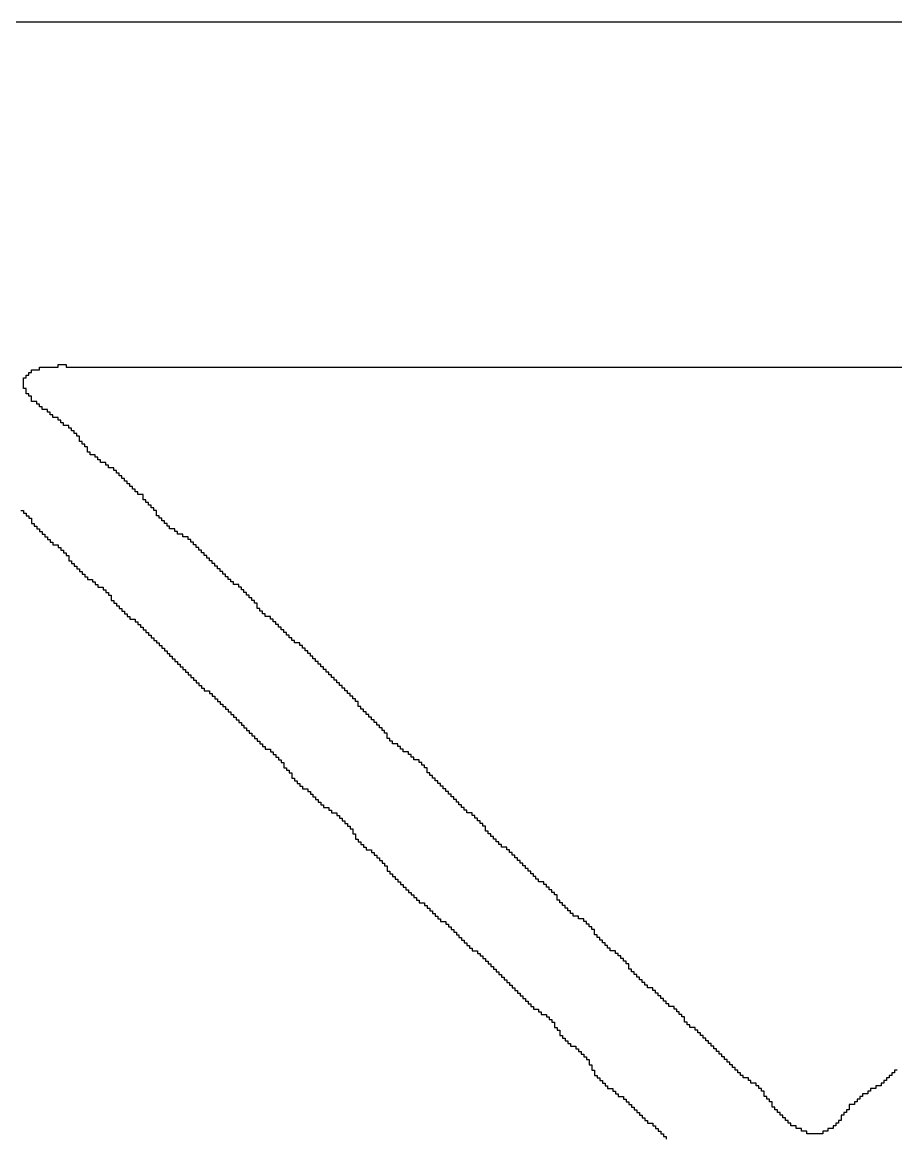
# Model space of a CAD drawing. Header units: millimetres. Extents: x 9.6 to 105, y 7.6 to 66.9.
# Drawn here: x 88.124 to 88.574, y 22.93 to 23.504 of the extents above; entities that cross this region are included whole.
import ezdxf

# ---------------------------------------------------------------- set-up
doc = ezdxf.new("R2010")
doc.units = ezdxf.units.MM
doc.layers.add('BottomOverlay', color=54, linetype='Continuous')

msp = doc.modelspace()

# ---------------------------------------------------------------- linework, layer by layer
at = {"layer": 'BottomOverlay'}
for p, q in [((88.66223, 23.50444), (88.07031, 23.50444)), ((88.13319, 23.32536), (88.13319, 23.32672)), ((88.13319, 23.32672), (88.14276, 23.32672)), ((88.14276, 23.32672), (88.14276, 23.32809)), ((88.14276, 23.32809), (88.14686, 23.32809)), ((88.14686, 23.32809), (88.14686, 23.32672)), ((88.14686, 23.32672), (88.66223, 23.32672)), ((88.12499, 23.31989), (88.12499, 23.32126)), ((88.12499, 23.32126), (88.12636, 23.32126)), ((88.12636, 23.32126), (88.12636, 23.32262)), ((88.12636, 23.32262), (88.12772, 23.32262)), ((88.12772, 23.32262), (88.12772, 23.32399)), ((88.12772, 23.32399), (88.12909, 23.32399)), ((88.12909, 23.32399), (88.12909, 23.32536)), ((88.12909, 23.32536), (88.13319, 23.32536)), ((88.12499, 23.31852), (88.12499, 23.31989)), ((88.12499, 23.31715), (88.12499, 23.31852)), ((88.12499, 23.31579), (88.12499, 23.31715)), ((88.12636, 23.31579), (88.12499, 23.31579)), ((88.12636, 23.31442), (88.12636, 23.31579)), ((88.12636, 23.31305), (88.12636, 23.31442)), ((88.12772, 23.31305), (88.12636, 23.31305)), ((88.12772, 23.31169), (88.12772, 23.31305)), ((88.12909, 23.31169), (88.12772, 23.31169)), ((88.12909, 23.31032), (88.12909, 23.31169)), ((88.12909, 23.30895), (88.12909, 23.31032)), ((88.13183, 23.30895), (88.12909, 23.30895)), ((88.13183, 23.30759), (88.13183, 23.30895)), ((88.13319, 23.30759), (88.13183, 23.30759)), ((88.13319, 23.30622), (88.13319, 23.30759)), ((88.13456, 23.30622), (88.13319, 23.30622)), ((88.13456, 23.30485), (88.13456, 23.30622)), ((88.13729, 23.30485), (88.13456, 23.30485)), ((88.13729, 23.30349), (88.13729, 23.30485)), ((88.13866, 23.30349), (88.13729, 23.30349)), ((88.13866, 23.30212), (88.13866, 23.30349)), ((88.14003, 23.30212), (88.13866, 23.30212)), ((88.14003, 23.30075), (88.14003, 23.30212)), ((88.14276, 23.30075), (88.14003, 23.30075)), ((88.14276, 23.29938), (88.14276, 23.30075)), ((88.14413, 23.29938), (88.14276, 23.29938)), ((88.14413, 23.29802), (88.14413, 23.29938)), ((88.1455, 23.29802), (88.14413, 23.29802)), ((88.1455, 23.29665), (88.1455, 23.29802)), ((88.14823, 23.29665), (88.1455, 23.29665)), ((88.14823, 23.29528), (88.14823, 23.29665)), ((88.1496, 23.29528), (88.14823, 23.29528)), ((88.1496, 23.29392), (88.1496, 23.29528)), ((88.15096, 23.29392), (88.1496, 23.29392)), ((88.15096, 23.29255), (88.15096, 23.29392)), ((88.15233, 23.29255), (88.15096, 23.29255)), ((88.15233, 23.29118), (88.15233, 23.29255)), ((88.1537, 23.29118), (88.15233, 23.29118)), ((88.1537, 23.28982), (88.1537, 23.29118)), ((88.1537, 23.28845), (88.1537, 23.28982)), ((88.15506, 23.28845), (88.1537, 23.28845)), ((88.15506, 23.28708), (88.15506, 23.28845)), ((88.15643, 23.28708), (88.15506, 23.28708)), ((88.15643, 23.28571), (88.15643, 23.28708)), ((88.1578, 23.28571), (88.15643, 23.28571)), ((88.1578, 23.28435), (88.1578, 23.28571)), ((88.1578, 23.28298), (88.1578, 23.28435)), ((88.15917, 23.28298), (88.1578, 23.28298)), ((88.15917, 23.28161), (88.15917, 23.28298)), ((88.1619, 23.28161), (88.15917, 23.28161)), ((88.1619, 23.28025), (88.1619, 23.28161)), ((88.16327, 23.28025), (88.1619, 23.28025)), ((88.16327, 23.27888), (88.16327, 23.28025)), ((88.16463, 23.27888), (88.16327, 23.27888)), ((88.16463, 23.27751), (88.16463, 23.27888)), ((88.16737, 23.27751), (88.16463, 23.27751)), ((88.16737, 23.27615), (88.16737, 23.27751)), ((88.16873, 23.27615), (88.16737, 23.27615)), ((88.16873, 23.27478), (88.16873, 23.27615)), ((88.17147, 23.27478), (88.16873, 23.27478)), ((88.17147, 23.27341), (88.17147, 23.27478)), ((88.17284, 23.27341), (88.17147, 23.27341)), ((88.17284, 23.27204), (88.17284, 23.27341)), ((88.1742, 23.27204), (88.17284, 23.27204)), ((88.1742, 23.27068), (88.1742, 23.27204)), ((88.17557, 23.27068), (88.1742, 23.27068)), ((88.17557, 23.26931), (88.17557, 23.27068)), ((88.17694, 23.26931), (88.17557, 23.26931)), ((88.17694, 23.26794), (88.17694, 23.26931)), ((88.1783, 23.26794), (88.17694, 23.26794)), ((88.1783, 23.26658), (88.1783, 23.26794)), ((88.17967, 23.26658), (88.1783, 23.26658)), ((88.17967, 23.26521), (88.17967, 23.26658)), ((88.18104, 23.26521), (88.17967, 23.26521)), ((88.18104, 23.26384), (88.18104, 23.26521)), ((88.1824, 23.26384), (88.18104, 23.26384)), ((88.1824, 23.26248), (88.1824, 23.26384)), ((88.18377, 23.26248), (88.1824, 23.26248)), ((88.18377, 23.26111), (88.18377, 23.26248)), ((88.18651, 23.26111), (88.18377, 23.26111)), ((88.18651, 23.25974), (88.18651, 23.26111)), ((88.18651, 23.25837), (88.18651, 23.25974)), ((88.18787, 23.25837), (88.18651, 23.25837)), ((88.18787, 23.25701), (88.18787, 23.25837)), ((88.12362, 23.2529), (88.12499, 23.2529)), ((88.12499, 23.2529), (88.12499, 23.25154)), ((88.18924, 23.25701), (88.18787, 23.25701)), ((88.18924, 23.25564), (88.18924, 23.25701)), ((88.19061, 23.25564), (88.18924, 23.25564)), ((88.19061, 23.25427), (88.19061, 23.25564)), ((88.19197, 23.25427), (88.19061, 23.25427)), ((88.19197, 23.2529), (88.19197, 23.25427)), ((88.19334, 23.2529), (88.19197, 23.2529)), ((88.19334, 23.25154), (88.19334, 23.2529)), ((88.12499, 23.25154), (88.12636, 23.25154)), ((88.12636, 23.25154), (88.12636, 23.25017)), ((88.12636, 23.25017), (88.12772, 23.25017)), ((88.12772, 23.25017), (88.12772, 23.24881)), ((88.12772, 23.24881), (88.12909, 23.24881)), ((88.12909, 23.24881), (88.12909, 23.24744)), ((88.12909, 23.24744), (88.12909, 23.24607)), ((88.19334, 23.25017), (88.19334, 23.25154)), ((88.19471, 23.25017), (88.19334, 23.25017)), ((88.19471, 23.24881), (88.19471, 23.25017)), ((88.19607, 23.24881), (88.19471, 23.24881)), ((88.19607, 23.24744), (88.19607, 23.24881)), ((88.19744, 23.24744), (88.19607, 23.24744)), ((88.19744, 23.24607), (88.19744, 23.24744)), ((88.12909, 23.24607), (88.13046, 23.24607)), ((88.13046, 23.24607), (88.13046, 23.2447)), ((88.13046, 23.2447), (88.13183, 23.2447)), ((88.13183, 23.2447), (88.13183, 23.24334)), ((88.13183, 23.24334), (88.13319, 23.24334)), ((88.13319, 23.24334), (88.13319, 23.24197)), ((88.13319, 23.24197), (88.13456, 23.24197)), ((88.13456, 23.24197), (88.13456, 23.2406)), ((88.13456, 23.2406), (88.13593, 23.2406)), ((88.13593, 23.2406), (88.13593, 23.23923)), ((88.19881, 23.24607), (88.19744, 23.24607)), ((88.19881, 23.2447), (88.19881, 23.24607)), ((88.20018, 23.2447), (88.19881, 23.2447)), ((88.20018, 23.24334), (88.20018, 23.2447)), ((88.20291, 23.24334), (88.20018, 23.24334)), ((88.20291, 23.24197), (88.20291, 23.24334)), ((88.20428, 23.24197), (88.20291, 23.24197)), ((88.20428, 23.2406), (88.20428, 23.24197)), ((88.20701, 23.2406), (88.20428, 23.2406)), ((88.20701, 23.23923), (88.20701, 23.2406)), ((88.13593, 23.23923), (88.13729, 23.23923)), ((88.13729, 23.23923), (88.13729, 23.23787)), ((88.13729, 23.23787), (88.13866, 23.23787)), ((88.13866, 23.23787), (88.13866, 23.2365)), ((88.13866, 23.2365), (88.14003, 23.2365)), ((88.14003, 23.2365), (88.14003, 23.23514)), ((88.14003, 23.23514), (88.14276, 23.23514)), ((88.14276, 23.23514), (88.14276, 23.23377)), ((88.20974, 23.23923), (88.20701, 23.23923)), ((88.20974, 23.23787), (88.20974, 23.23923)), ((88.21111, 23.23787), (88.20974, 23.23787)), ((88.21111, 23.2365), (88.21111, 23.23787)), ((88.21248, 23.2365), (88.21111, 23.2365)), ((88.21248, 23.23514), (88.21248, 23.2365)), ((88.21385, 23.23514), (88.21248, 23.23514)), ((88.21385, 23.23377), (88.21385, 23.23514)), ((88.14276, 23.23377), (88.14413, 23.23377)), ((88.14413, 23.23377), (88.14413, 23.2324)), ((88.14413, 23.2324), (88.1455, 23.2324)), ((88.1455, 23.2324), (88.1455, 23.23103)), ((88.1455, 23.23103), (88.14686, 23.23103)), ((88.14686, 23.23103), (88.14686, 23.22967)), ((88.14686, 23.22967), (88.14823, 23.22967)), ((88.14823, 23.22967), (88.14823, 23.2283)), ((88.21521, 23.23377), (88.21385, 23.23377)), ((88.21521, 23.2324), (88.21521, 23.23377)), ((88.21658, 23.2324), (88.21521, 23.2324)), ((88.21658, 23.23103), (88.21658, 23.2324)), ((88.21795, 23.23103), (88.21658, 23.23103)), ((88.21795, 23.22967), (88.21795, 23.23103)), ((88.21931, 23.22967), (88.21795, 23.22967)), ((88.21931, 23.2283), (88.21931, 23.22967)), ((88.14823, 23.2283), (88.14823, 23.22693)), ((88.14823, 23.22693), (88.1496, 23.22693)), ((88.1496, 23.22693), (88.1496, 23.22556)), ((88.1496, 23.22556), (88.15096, 23.22556)), ((88.15096, 23.22556), (88.15096, 23.2242)), ((88.15096, 23.2242), (88.15233, 23.2242)), ((88.15233, 23.2242), (88.15233, 23.22283)), ((88.22068, 23.2283), (88.21931, 23.2283)), ((88.22068, 23.22693), (88.22068, 23.2283)), ((88.22205, 23.22693), (88.22068, 23.22693)), ((88.22205, 23.22556), (88.22205, 23.22693)), ((88.22342, 23.22556), (88.22205, 23.22556)), ((88.22342, 23.2242), (88.22342, 23.22556)), ((88.22478, 23.2242), (88.22342, 23.2242)), ((88.22478, 23.22283), (88.22478, 23.2242)), ((88.15233, 23.22283), (88.1537, 23.22283)), ((88.1537, 23.22283), (88.1537, 23.22146)), ((88.1537, 23.22146), (88.15506, 23.22146)), ((88.15506, 23.22146), (88.15506, 23.2201)), ((88.15506, 23.2201), (88.15643, 23.2201)), ((88.15643, 23.2201), (88.15643, 23.21873)), ((88.15643, 23.21873), (88.1578, 23.21873)), ((88.1578, 23.21873), (88.1578, 23.21736)), ((88.22615, 23.22283), (88.22478, 23.22283)), ((88.22615, 23.22146), (88.22615, 23.22283)), ((88.22752, 23.22146), (88.22615, 23.22146)), ((88.22752, 23.2201), (88.22752, 23.22146)), ((88.22888, 23.2201), (88.22752, 23.2201)), ((88.22888, 23.21873), (88.22888, 23.2201)), ((88.23025, 23.21873), (88.22888, 23.21873)), ((88.23025, 23.21736), (88.23025, 23.21873)), ((88.1578, 23.21736), (88.16053, 23.21736)), ((88.16053, 23.21736), (88.16053, 23.216)), ((88.16053, 23.216), (88.1619, 23.216)), ((88.1619, 23.216), (88.1619, 23.21463)), ((88.1619, 23.21463), (88.16327, 23.21463)), ((88.16327, 23.21463), (88.16327, 23.21326)), ((88.16327, 23.21326), (88.166, 23.21326)), ((88.166, 23.21326), (88.166, 23.2119)), ((88.166, 23.2119), (88.16737, 23.2119)), ((88.16737, 23.2119), (88.16737, 23.21053)), ((88.23162, 23.21736), (88.23025, 23.21736)), ((88.23162, 23.216), (88.23162, 23.21736)), ((88.23298, 23.216), (88.23162, 23.216)), ((88.23298, 23.21463), (88.23298, 23.216)), ((88.23572, 23.21463), (88.23298, 23.21463)), ((88.23572, 23.21326), (88.23572, 23.21463)), ((88.23709, 23.21326), (88.23572, 23.21326)), ((88.23709, 23.2119), (88.23709, 23.21326)), ((88.23845, 23.2119), (88.23709, 23.2119)), ((88.23845, 23.21053), (88.23845, 23.2119)), ((88.16737, 23.21053), (88.16873, 23.21053)), ((88.16873, 23.21053), (88.16873, 23.20916)), ((88.16873, 23.20916), (88.1701, 23.20916)), ((88.1701, 23.20916), (88.1701, 23.20779)), ((88.1701, 23.20779), (88.1701, 23.20643)), ((88.1701, 23.20643), (88.17147, 23.20643)), ((88.17147, 23.20643), (88.17147, 23.20506)), ((88.23982, 23.21053), (88.23845, 23.21053)), ((88.23982, 23.20916), (88.23982, 23.21053)), ((88.24119, 23.20916), (88.23982, 23.20916)), ((88.24119, 23.20779), (88.24119, 23.20916)), ((88.24255, 23.20779), (88.24119, 23.20779)), ((88.24255, 23.20643), (88.24255, 23.20779)), ((88.24392, 23.20643), (88.24255, 23.20643)), ((88.24392, 23.20506), (88.24392, 23.20643)), ((88.17147, 23.20506), (88.17284, 23.20506)), ((88.17284, 23.20506), (88.17284, 23.20369)), ((88.17284, 23.20369), (88.1742, 23.20369)), ((88.1742, 23.20369), (88.1742, 23.20233)), ((88.1742, 23.20233), (88.17557, 23.20233)), ((88.17557, 23.20233), (88.17557, 23.20096)), ((88.17557, 23.20096), (88.17694, 23.20096)), ((88.17694, 23.20096), (88.17694, 23.19959)), ((88.24529, 23.20506), (88.24392, 23.20506)), ((88.24529, 23.20369), (88.24529, 23.20506)), ((88.24529, 23.20233), (88.24529, 23.20369)), ((88.24665, 23.20233), (88.24529, 23.20233)), ((88.24665, 23.20096), (88.24665, 23.20233)), ((88.24802, 23.20096), (88.24665, 23.20096)), ((88.24802, 23.19959), (88.24802, 23.20096)), ((88.17694, 23.19959), (88.1783, 23.19959)), ((88.1783, 23.19959), (88.1783, 23.19823)), ((88.1783, 23.19823), (88.17967, 23.19823)), ((88.17967, 23.19823), (88.17967, 23.19686)), ((88.17967, 23.19686), (88.1824, 23.19686)), ((88.1824, 23.19686), (88.1824, 23.19549)), ((88.1824, 23.19549), (88.18377, 23.19549)), ((88.18377, 23.19549), (88.18377, 23.19412)), ((88.24939, 23.19959), (88.24802, 23.19959)), ((88.24939, 23.19823), (88.24939, 23.19959)), ((88.25212, 23.19823), (88.24939, 23.19823)), ((88.25212, 23.19686), (88.25212, 23.19823)), ((88.25349, 23.19686), (88.25212, 23.19686)), ((88.25349, 23.19549), (88.25349, 23.19686)), ((88.25486, 23.19549), (88.25349, 23.19549)), ((88.25486, 23.19412), (88.25486, 23.19549)), ((88.18377, 23.19412), (88.18514, 23.19412)), ((88.18514, 23.19412), (88.18514, 23.19276)), ((88.18514, 23.19276), (88.18651, 23.19276)), ((88.18651, 23.19276), (88.18651, 23.19139)), ((88.18651, 23.19139), (88.18787, 23.19139)), ((88.18787, 23.19139), (88.18787, 23.19002)), ((88.18787, 23.19002), (88.18924, 23.19002)), ((88.18924, 23.19002), (88.18924, 23.18866)), ((88.18924, 23.18866), (88.19061, 23.18866)), ((88.19061, 23.18866), (88.19061, 23.18729)), ((88.25622, 23.19412), (88.25486, 23.19412)), ((88.25622, 23.19276), (88.25622, 23.19412)), ((88.25759, 23.19276), (88.25622, 23.19276)), ((88.25759, 23.19139), (88.25759, 23.19276)), ((88.25896, 23.19139), (88.25759, 23.19139)), ((88.25896, 23.19002), (88.25896, 23.19139)), ((88.26032, 23.19002), (88.25896, 23.19002)), ((88.26032, 23.18866), (88.26032, 23.19002)), ((88.26169, 23.18866), (88.26032, 23.18866)), ((88.26169, 23.18729), (88.26169, 23.18866)), ((88.19061, 23.18729), (88.19197, 23.18729)), ((88.19197, 23.18729), (88.19197, 23.18592)), ((88.19197, 23.18592), (88.19334, 23.18592)), ((88.19334, 23.18592), (88.19334, 23.18456)), ((88.19334, 23.18456), (88.19471, 23.18456)), ((88.19471, 23.18456), (88.19471, 23.18319)), ((88.19471, 23.18319), (88.19607, 23.18319)), ((88.19607, 23.18319), (88.19607, 23.18182)), ((88.26306, 23.18729), (88.26169, 23.18729)), ((88.26306, 23.18592), (88.26306, 23.18729)), ((88.26443, 23.18592), (88.26306, 23.18592)), ((88.26443, 23.18456), (88.26443, 23.18592)), ((88.26716, 23.18456), (88.26443, 23.18456)), ((88.26716, 23.18319), (88.26716, 23.18456)), ((88.26853, 23.18319), (88.26716, 23.18319)), ((88.26853, 23.18182), (88.26853, 23.18319)), ((88.19607, 23.18182), (88.19744, 23.18182)), ((88.19744, 23.18182), (88.19744, 23.18045)), ((88.19744, 23.18045), (88.19881, 23.18045)), ((88.19881, 23.18045), (88.19881, 23.17909)), ((88.19881, 23.17909), (88.20018, 23.17909)), ((88.20018, 23.17909), (88.20018, 23.17772)), ((88.20018, 23.17772), (88.20154, 23.17772)), ((88.20154, 23.17772), (88.20154, 23.17635)), ((88.26989, 23.18182), (88.26853, 23.18182)), ((88.26989, 23.18045), (88.26989, 23.18182)), ((88.27126, 23.18045), (88.26989, 23.18045)), ((88.27126, 23.17909), (88.27126, 23.18045)), ((88.27263, 23.17909), (88.27126, 23.17909)), ((88.27263, 23.17772), (88.27263, 23.17909)), ((88.27399, 23.17772), (88.27263, 23.17772)), ((88.27399, 23.17635), (88.27399, 23.17772)), ((88.20154, 23.17635), (88.20291, 23.17635)), ((88.20291, 23.17635), (88.20291, 23.17499)), ((88.20291, 23.17499), (88.20428, 23.17499)), ((88.20428, 23.17499), (88.20428, 23.17362)), ((88.20428, 23.17362), (88.20565, 23.17362)), ((88.20565, 23.17362), (88.20565, 23.17225)), ((88.20565, 23.17225), (88.20701, 23.17225)), ((88.20701, 23.17225), (88.20701, 23.17089)), ((88.27536, 23.17635), (88.27399, 23.17635)), ((88.27536, 23.17499), (88.27536, 23.17635)), ((88.27673, 23.17499), (88.27536, 23.17499)), ((88.27673, 23.17362), (88.27673, 23.17499)), ((88.2781, 23.17362), (88.27673, 23.17362)), ((88.2781, 23.17225), (88.2781, 23.17362)), ((88.27946, 23.17225), (88.2781, 23.17225)), ((88.27946, 23.17089), (88.27946, 23.17225)), ((88.20701, 23.17089), (88.20838, 23.17089)), ((88.20838, 23.17089), (88.20838, 23.16952)), ((88.20838, 23.16952), (88.20974, 23.16952)), ((88.20974, 23.16952), (88.20974, 23.16815)), ((88.20974, 23.16815), (88.21111, 23.16815)), ((88.21111, 23.16815), (88.21111, 23.16678)), ((88.21111, 23.16678), (88.21248, 23.16678)), ((88.21248, 23.16678), (88.21248, 23.16542)), ((88.28083, 23.17089), (88.27946, 23.17089)), ((88.28083, 23.16952), (88.28083, 23.17089)), ((88.2822, 23.16952), (88.28083, 23.16952)), ((88.2822, 23.16815), (88.2822, 23.16952)), ((88.28356, 23.16815), (88.2822, 23.16815)), ((88.28356, 23.16678), (88.28356, 23.16815)), ((88.28493, 23.16678), (88.28356, 23.16678)), ((88.28493, 23.16542), (88.28493, 23.16678)), ((88.21248, 23.16542), (88.21385, 23.16542)), ((88.21385, 23.16542), (88.21385, 23.16405)), ((88.21385, 23.16405), (88.21521, 23.16405)), ((88.21521, 23.16405), (88.21521, 23.16268)), ((88.21521, 23.16268), (88.21658, 23.16268)), ((88.21658, 23.16268), (88.21658, 23.16132)), ((88.21658, 23.16132), (88.21795, 23.16132)), ((88.21795, 23.16132), (88.21795, 23.15995)), ((88.21795, 23.15995), (88.22068, 23.15995)), ((88.22068, 23.15995), (88.22068, 23.15858)), ((88.2863, 23.16542), (88.28493, 23.16542)), ((88.2863, 23.16405), (88.2863, 23.16542)), ((88.28766, 23.16405), (88.2863, 23.16405)), ((88.28766, 23.16268), (88.28766, 23.16405)), ((88.28903, 23.16268), (88.28766, 23.16268)), ((88.28903, 23.16132), (88.28903, 23.16268)), ((88.2904, 23.16132), (88.28903, 23.16132)), ((88.2904, 23.15995), (88.2904, 23.16132)), ((88.29177, 23.15995), (88.2904, 23.15995)), ((88.29177, 23.15858), (88.29177, 23.15995)), ((88.22068, 23.15858), (88.22205, 23.15858)), ((88.22205, 23.15858), (88.22205, 23.15722)), ((88.22205, 23.15722), (88.22342, 23.15722)), ((88.22342, 23.15722), (88.22342, 23.15585)), ((88.22342, 23.15585), (88.22478, 23.15585)), ((88.22478, 23.15585), (88.22478, 23.15448)), ((88.22478, 23.15448), (88.22615, 23.15448)), ((88.22615, 23.15448), (88.22615, 23.15311)), ((88.29313, 23.15858), (88.29177, 23.15858)), ((88.29313, 23.15722), (88.29313, 23.15858)), ((88.2945, 23.15722), (88.29313, 23.15722)), ((88.2945, 23.15585), (88.2945, 23.15722)), ((88.29587, 23.15585), (88.2945, 23.15585)), ((88.29587, 23.15448), (88.29587, 23.15585)), ((88.29724, 23.15448), (88.29587, 23.15448)), ((88.29724, 23.15311), (88.29724, 23.15448)), ((88.22615, 23.15311), (88.22752, 23.15311)), ((88.22752, 23.15311), (88.22752, 23.15175)), ((88.22752, 23.15175), (88.22888, 23.15175)), ((88.22888, 23.15175), (88.22888, 23.15038)), ((88.22888, 23.15038), (88.23025, 23.15038)), ((88.23025, 23.15038), (88.23025, 23.14901)), ((88.23025, 23.14901), (88.23162, 23.14901)), ((88.23162, 23.14901), (88.23162, 23.14764)), ((88.29724, 23.15175), (88.29724, 23.15311)), ((88.2986, 23.15175), (88.29724, 23.15175)), ((88.2986, 23.15038), (88.2986, 23.15175)), ((88.29997, 23.15038), (88.2986, 23.15038)), ((88.29997, 23.14901), (88.29997, 23.15038)), ((88.30133, 23.14901), (88.29997, 23.14901)), ((88.30133, 23.14764), (88.30133, 23.14901)), ((88.23162, 23.14764), (88.23298, 23.14764)), ((88.23298, 23.14764), (88.23298, 23.14628)), ((88.23298, 23.14628), (88.23435, 23.14628)), ((88.23435, 23.14628), (88.23435, 23.14491)), ((88.23435, 23.14491), (88.23572, 23.14491)), ((88.23572, 23.14491), (88.23572, 23.14355)), ((88.23572, 23.14355), (88.23709, 23.14355)), ((88.23709, 23.14355), (88.23709, 23.14218)), ((88.3027, 23.14764), (88.30133, 23.14764)), ((88.3027, 23.14628), (88.3027, 23.14764)), ((88.30407, 23.14628), (88.3027, 23.14628)), ((88.30407, 23.14491), (88.30407, 23.14628)), ((88.30544, 23.14491), (88.30407, 23.14491)), ((88.30544, 23.14355), (88.30544, 23.14491)), ((88.3068, 23.14355), (88.30544, 23.14355)), ((88.3068, 23.14218), (88.3068, 23.14355)), ((88.23709, 23.14218), (88.23845, 23.14218)), ((88.23845, 23.14218), (88.23845, 23.14081)), ((88.23845, 23.14081), (88.23982, 23.14081)), ((88.23982, 23.14081), (88.23982, 23.13944)), ((88.23982, 23.13944), (88.24119, 23.13944)), ((88.24119, 23.13944), (88.24119, 23.13808)), ((88.24119, 23.13808), (88.24255, 23.13808)), ((88.24255, 23.13808), (88.24255, 23.13671)), ((88.30817, 23.14218), (88.3068, 23.14218)), ((88.30817, 23.14081), (88.30817, 23.14218)), ((88.30954, 23.14081), (88.30817, 23.14081)), ((88.30954, 23.13944), (88.30954, 23.14081)), ((88.3109, 23.13944), (88.30954, 23.13944)), ((88.3109, 23.13808), (88.3109, 23.13944)), ((88.31227, 23.13808), (88.3109, 23.13808)), ((88.31227, 23.13671), (88.31227, 23.13808)), ((88.24255, 23.13671), (88.24392, 23.13671)), ((88.24392, 23.13671), (88.24392, 23.13534)), ((88.24392, 23.13534), (88.24529, 23.13534)), ((88.24529, 23.13534), (88.24529, 23.13397)), ((88.24529, 23.13397), (88.24665, 23.13397)), ((88.24665, 23.13397), (88.24665, 23.13261)), ((88.24665, 23.13261), (88.24802, 23.13261)), ((88.24802, 23.13261), (88.24802, 23.13124)), ((88.24802, 23.13124), (88.24939, 23.13124)), ((88.24939, 23.13124), (88.24939, 23.12987)), ((88.31227, 23.13534), (88.31227, 23.13671)), ((88.31364, 23.13534), (88.31227, 23.13534)), ((88.31364, 23.13397), (88.31364, 23.13534)), ((88.315, 23.13397), (88.31364, 23.13397)), ((88.315, 23.13261), (88.315, 23.13397)), ((88.31774, 23.13261), (88.315, 23.13261)), ((88.31774, 23.13124), (88.31774, 23.13261)), ((88.31911, 23.13124), (88.31774, 23.13124)), ((88.31911, 23.12987), (88.31911, 23.13124)), ((88.24939, 23.12987), (88.25212, 23.12987)), ((88.25212, 23.12987), (88.25212, 23.12851)), ((88.25212, 23.12851), (88.25349, 23.12851)), ((88.25349, 23.12851), (88.25349, 23.12714)), ((88.25349, 23.12714), (88.25486, 23.12714)), ((88.25486, 23.12714), (88.25486, 23.12577)), ((88.25486, 23.12577), (88.25622, 23.12577)), ((88.25622, 23.12577), (88.25622, 23.12441)), ((88.32047, 23.12987), (88.31911, 23.12987)), ((88.32047, 23.12851), (88.32047, 23.12987)), ((88.32321, 23.12851), (88.32047, 23.12851)), ((88.32321, 23.12714), (88.32321, 23.12851)), ((88.32457, 23.12714), (88.32321, 23.12714)), ((88.32457, 23.12577), (88.32457, 23.12714)), ((88.32594, 23.12577), (88.32457, 23.12577)), ((88.32594, 23.12441), (88.32594, 23.12577)), ((88.25622, 23.12441), (88.25759, 23.12441)), ((88.25759, 23.12441), (88.25759, 23.12304)), ((88.25759, 23.12304), (88.25896, 23.12304)), ((88.25896, 23.12304), (88.25896, 23.12167)), ((88.25896, 23.12167), (88.25896, 23.1203)), ((88.25896, 23.1203), (88.26032, 23.1203)), ((88.26032, 23.1203), (88.26032, 23.11894)), ((88.32868, 23.12441), (88.32594, 23.12441)), ((88.32868, 23.12304), (88.32868, 23.12441)), ((88.33004, 23.12304), (88.32868, 23.12304)), ((88.33004, 23.12167), (88.33004, 23.12304)), ((88.33141, 23.12167), (88.33004, 23.12167)), ((88.33141, 23.1203), (88.33141, 23.12167)), ((88.33278, 23.1203), (88.33141, 23.1203)), ((88.33278, 23.11894), (88.33278, 23.1203)), ((88.26032, 23.11894), (88.26169, 23.11894)), ((88.26169, 23.11894), (88.26169, 23.11757)), ((88.26169, 23.11757), (88.26306, 23.11757)), ((88.26306, 23.11757), (88.26306, 23.1162)), ((88.26306, 23.1162), (88.26306, 23.11484)), ((88.26306, 23.11484), (88.26443, 23.11484)), ((88.26443, 23.11484), (88.26443, 23.11347)), ((88.33278, 23.11757), (88.33278, 23.11894)), ((88.33414, 23.11757), (88.33278, 23.11757)), ((88.33414, 23.1162), (88.33414, 23.11757)), ((88.33551, 23.1162), (88.33414, 23.1162)), ((88.33551, 23.11484), (88.33551, 23.1162)), ((88.33688, 23.11484), (88.33551, 23.11484)), ((88.33688, 23.11347), (88.33688, 23.11484)), ((88.26443, 23.11347), (88.26579, 23.11347)), ((88.26579, 23.11347), (88.26579, 23.1121)), ((88.26579, 23.1121), (88.26716, 23.1121)), ((88.26716, 23.1121), (88.26716, 23.11074)), ((88.26716, 23.11074), (88.26853, 23.11074)), ((88.26853, 23.11074), (88.26853, 23.10937)), ((88.26853, 23.10937), (88.27126, 23.10937)), ((88.27126, 23.10937), (88.27126, 23.108)), ((88.33824, 23.11347), (88.33688, 23.11347)), ((88.33824, 23.1121), (88.33824, 23.11347)), ((88.33961, 23.1121), (88.33824, 23.1121)), ((88.33961, 23.11074), (88.33961, 23.1121)), ((88.34098, 23.11074), (88.33961, 23.11074)), ((88.34098, 23.10937), (88.34098, 23.11074)), ((88.34235, 23.10937), (88.34098, 23.10937)), ((88.34235, 23.108), (88.34235, 23.10937)), ((88.27126, 23.108), (88.27263, 23.108)), ((88.27263, 23.108), (88.27263, 23.10664)), ((88.27263, 23.10664), (88.27399, 23.10664)), ((88.27399, 23.10664), (88.27399, 23.10527)), ((88.27399, 23.10527), (88.27536, 23.10527)), ((88.27536, 23.10527), (88.27536, 23.1039)), ((88.27536, 23.1039), (88.27673, 23.1039)), ((88.27673, 23.1039), (88.27673, 23.10253)), ((88.27673, 23.10253), (88.2781, 23.10253)), ((88.2781, 23.10253), (88.2781, 23.10117)), ((88.34371, 23.108), (88.34235, 23.108)), ((88.34371, 23.10664), (88.34371, 23.108)), ((88.34508, 23.10664), (88.34371, 23.10664)), ((88.34508, 23.10527), (88.34508, 23.10664)), ((88.34645, 23.10527), (88.34508, 23.10527)), ((88.34645, 23.1039), (88.34645, 23.10527)), ((88.34781, 23.1039), (88.34645, 23.1039)), ((88.34781, 23.10253), (88.34781, 23.1039)), ((88.34918, 23.10253), (88.34781, 23.10253)), ((88.34918, 23.10117), (88.34918, 23.10253)), ((88.2781, 23.10117), (88.27946, 23.10117)), ((88.27946, 23.10117), (88.27946, 23.0998)), ((88.27946, 23.0998), (88.2822, 23.0998)), ((88.2822, 23.0998), (88.2822, 23.09843)), ((88.2822, 23.09843), (88.28356, 23.09843)), ((88.28356, 23.09843), (88.28356, 23.09707)), ((88.28356, 23.09707), (88.2863, 23.09707)), ((88.2863, 23.09707), (88.2863, 23.0957)), ((88.35055, 23.10117), (88.34918, 23.10117)), ((88.35055, 23.0998), (88.35055, 23.10117)), ((88.35191, 23.0998), (88.35055, 23.0998)), ((88.35191, 23.09843), (88.35191, 23.0998)), ((88.35328, 23.09843), (88.35191, 23.09843)), ((88.35328, 23.09707), (88.35328, 23.09843)), ((88.35602, 23.09707), (88.35328, 23.09707)), ((88.35602, 23.0957), (88.35602, 23.09707)), ((88.2863, 23.0957), (88.28766, 23.0957)), ((88.28766, 23.0957), (88.28766, 23.09433)), ((88.28766, 23.09433), (88.28903, 23.09433)), ((88.28903, 23.09433), (88.28903, 23.09297)), ((88.28903, 23.09297), (88.2904, 23.09297)), ((88.2904, 23.09297), (88.2904, 23.0916)), ((88.2904, 23.0916), (88.29177, 23.0916)), ((88.29177, 23.0916), (88.29177, 23.09023)), ((88.35738, 23.0957), (88.35602, 23.0957)), ((88.35738, 23.09433), (88.35738, 23.0957)), ((88.35875, 23.09433), (88.35738, 23.09433)), ((88.35875, 23.09297), (88.35875, 23.09433)), ((88.36012, 23.09297), (88.35875, 23.09297)), ((88.36012, 23.0916), (88.36012, 23.09297)), ((88.36148, 23.0916), (88.36012, 23.0916)), ((88.36148, 23.09023), (88.36148, 23.0916)), ((88.29177, 23.09023), (88.29313, 23.09023)), ((88.29313, 23.09023), (88.29313, 23.08886)), ((88.29313, 23.08886), (88.2945, 23.08886)), ((88.2945, 23.08886), (88.2945, 23.0875)), ((88.2945, 23.0875), (88.2945, 23.08613)), ((88.2945, 23.08613), (88.29587, 23.08613)), ((88.29587, 23.08613), (88.29587, 23.08476)), ((88.36285, 23.09023), (88.36148, 23.09023)), ((88.36285, 23.08886), (88.36285, 23.09023)), ((88.36285, 23.0875), (88.36285, 23.08886)), ((88.36422, 23.0875), (88.36285, 23.0875)), ((88.36422, 23.08613), (88.36422, 23.0875)), ((88.36558, 23.08613), (88.36422, 23.08613)), ((88.36558, 23.08476), (88.36558, 23.08613)), ((88.29587, 23.08476), (88.29587, 23.0834)), ((88.29587, 23.0834), (88.29724, 23.0834)), ((88.29724, 23.0834), (88.29724, 23.08203)), ((88.29724, 23.08203), (88.2986, 23.08203)), ((88.2986, 23.08203), (88.2986, 23.08066)), ((88.2986, 23.08066), (88.29997, 23.08066)), ((88.29997, 23.08066), (88.29997, 23.0793)), ((88.36695, 23.08476), (88.36558, 23.08476)), ((88.36695, 23.0834), (88.36695, 23.08476)), ((88.36832, 23.0834), (88.36695, 23.0834)), ((88.36832, 23.08203), (88.36832, 23.0834)), ((88.36969, 23.08203), (88.36832, 23.08203)), ((88.36969, 23.08066), (88.36969, 23.08203)), ((88.37105, 23.08066), (88.36969, 23.08066)), ((88.37105, 23.0793), (88.37105, 23.08066)), ((88.29997, 23.0793), (88.30133, 23.0793)), ((88.30133, 23.0793), (88.30133, 23.07793)), ((88.30133, 23.07793), (88.30407, 23.07793)), ((88.30407, 23.07793), (88.30407, 23.07656)), ((88.30407, 23.07656), (88.30544, 23.07656)), ((88.30544, 23.07656), (88.30544, 23.07519)), ((88.30544, 23.07519), (88.3068, 23.07519)), ((88.3068, 23.07519), (88.3068, 23.07383)), ((88.3068, 23.07383), (88.30817, 23.07383)), ((88.30817, 23.07383), (88.30817, 23.07246)), ((88.37379, 23.0793), (88.37105, 23.0793)), ((88.37379, 23.07793), (88.37379, 23.0793)), ((88.37515, 23.07793), (88.37379, 23.07793)), ((88.37515, 23.07656), (88.37515, 23.07793)), ((88.37652, 23.07656), (88.37515, 23.07656)), ((88.37652, 23.07519), (88.37652, 23.07656)), ((88.37789, 23.07519), (88.37652, 23.07519)), ((88.37789, 23.07383), (88.37789, 23.07519)), ((88.37925, 23.07383), (88.37789, 23.07383)), ((88.37925, 23.07246), (88.37925, 23.07383)), ((88.30817, 23.07246), (88.30954, 23.07246)), ((88.30954, 23.07246), (88.30954, 23.07109)), ((88.30954, 23.07109), (88.3109, 23.07109)), ((88.3109, 23.07109), (88.3109, 23.06973)), ((88.3109, 23.06973), (88.31227, 23.06973)), ((88.31227, 23.06973), (88.31227, 23.06836)), ((88.31227, 23.06836), (88.31227, 23.06699)), ((88.38062, 23.07246), (88.37925, 23.07246)), ((88.38062, 23.07109), (88.38062, 23.07246)), ((88.38199, 23.07109), (88.38062, 23.07109)), ((88.38199, 23.06973), (88.38199, 23.07109)), ((88.38336, 23.06973), (88.38199, 23.06973)), ((88.38336, 23.06836), (88.38336, 23.06973)), ((88.38472, 23.06836), (88.38336, 23.06836)), ((88.38472, 23.06699), (88.38472, 23.06836)), ((88.31227, 23.06699), (88.31364, 23.06699)), ((88.31364, 23.06699), (88.31364, 23.06563)), ((88.31364, 23.06563), (88.315, 23.06563)), ((88.315, 23.06563), (88.315, 23.06426)), ((88.315, 23.06426), (88.31637, 23.06426)), ((88.31637, 23.06426), (88.31637, 23.06289)), ((88.31637, 23.06289), (88.31774, 23.06289)), ((88.31774, 23.06289), (88.31774, 23.06152)), ((88.38609, 23.06699), (88.38472, 23.06699)), ((88.38609, 23.06563), (88.38609, 23.06699)), ((88.38746, 23.06563), (88.38609, 23.06563)), ((88.38746, 23.06426), (88.38746, 23.06563)), ((88.38882, 23.06426), (88.38746, 23.06426)), ((88.38882, 23.06289), (88.38882, 23.06426)), ((88.39019, 23.06289), (88.38882, 23.06289)), ((88.39019, 23.06152), (88.39019, 23.06289)), ((88.31774, 23.06152), (88.31911, 23.06152)), ((88.31911, 23.06152), (88.31911, 23.06016)), ((88.31911, 23.06016), (88.32047, 23.06016)), ((88.32047, 23.06016), (88.32047, 23.05879)), ((88.32047, 23.05879), (88.32184, 23.05879)), ((88.32184, 23.05879), (88.32184, 23.05742)), ((88.32184, 23.05742), (88.32321, 23.05742)), ((88.32321, 23.05742), (88.32321, 23.05605)), ((88.39292, 23.06152), (88.39019, 23.06152)), ((88.39292, 23.06016), (88.39292, 23.06152)), ((88.39429, 23.06016), (88.39292, 23.06016)), ((88.39429, 23.05879), (88.39429, 23.06016)), ((88.39566, 23.05879), (88.39429, 23.05879)), ((88.39566, 23.05742), (88.39566, 23.05879)), ((88.39703, 23.05742), (88.39566, 23.05742)), ((88.39703, 23.05605), (88.39703, 23.05742)), ((88.32321, 23.05605), (88.32457, 23.05605)), ((88.32457, 23.05605), (88.32457, 23.05469)), ((88.32457, 23.05469), (88.32594, 23.05469)), ((88.32594, 23.05469), (88.32594, 23.05332)), ((88.32594, 23.05332), (88.32731, 23.05332)), ((88.32731, 23.05332), (88.32731, 23.05196)), ((88.32731, 23.05196), (88.32868, 23.05196)), ((88.32868, 23.05196), (88.32868, 23.05059)), ((88.39839, 23.05605), (88.39703, 23.05605)), ((88.39839, 23.05469), (88.39839, 23.05605)), ((88.39976, 23.05469), (88.39839, 23.05469)), ((88.39976, 23.05332), (88.39976, 23.05469)), ((88.39976, 23.05196), (88.39976, 23.05332)), ((88.40113, 23.05196), (88.39976, 23.05196)), ((88.40113, 23.05059), (88.40113, 23.05196)), ((88.32868, 23.05059), (88.33141, 23.05059)), ((88.33141, 23.05059), (88.33141, 23.04922)), ((88.33141, 23.04922), (88.33278, 23.04922)), ((88.33278, 23.04922), (88.33278, 23.04785)), ((88.33278, 23.04785), (88.33414, 23.04785)), ((88.33414, 23.04785), (88.33414, 23.04649)), ((88.33414, 23.04649), (88.33551, 23.04649)), ((88.33551, 23.04649), (88.33551, 23.04512)), ((88.33551, 23.04512), (88.33688, 23.04512)), ((88.33688, 23.04512), (88.33688, 23.04375)), ((88.4025, 23.05059), (88.40113, 23.05059)), ((88.4025, 23.04922), (88.4025, 23.05059)), ((88.40386, 23.04922), (88.4025, 23.04922)), ((88.40386, 23.04785), (88.40386, 23.04922)), ((88.40523, 23.04785), (88.40386, 23.04785)), ((88.40523, 23.04649), (88.40523, 23.04785)), ((88.40659, 23.04649), (88.40523, 23.04649)), ((88.40659, 23.04512), (88.40659, 23.04649)), ((88.40796, 23.04512), (88.40659, 23.04512)), ((88.40796, 23.04375), (88.40796, 23.04512)), ((88.33688, 23.04375), (88.33824, 23.04375)), ((88.33824, 23.04375), (88.33824, 23.04238)), ((88.33824, 23.04238), (88.33961, 23.04238)), ((88.33961, 23.04238), (88.33961, 23.04102)), ((88.33961, 23.04102), (88.34235, 23.04102)), ((88.34235, 23.04102), (88.34235, 23.03965)), ((88.34235, 23.03965), (88.34371, 23.03965)), ((88.34371, 23.03965), (88.34371, 23.03829)), ((88.4107, 23.04375), (88.40796, 23.04375)), ((88.4107, 23.04238), (88.4107, 23.04375)), ((88.41343, 23.04238), (88.4107, 23.04238)), ((88.41343, 23.04102), (88.41343, 23.04238)), ((88.4148, 23.04102), (88.41343, 23.04102)), ((88.4148, 23.03965), (88.4148, 23.04102)), ((88.41616, 23.03965), (88.4148, 23.03965)), ((88.41616, 23.03829), (88.41616, 23.03965)), ((88.34371, 23.03829), (88.34508, 23.03829)), ((88.34508, 23.03829), (88.34508, 23.03692)), ((88.34508, 23.03692), (88.34645, 23.03692)), ((88.34645, 23.03692), (88.34645, 23.03555)), ((88.34645, 23.03555), (88.34781, 23.03555)), ((88.34781, 23.03555), (88.34781, 23.03418)), ((88.34781, 23.03418), (88.34918, 23.03418)), ((88.34918, 23.03418), (88.34918, 23.03282)), ((88.41753, 23.03829), (88.41616, 23.03829)), ((88.41753, 23.03692), (88.41753, 23.03829)), ((88.4189, 23.03692), (88.41753, 23.03692)), ((88.4189, 23.03555), (88.4189, 23.03692)), ((88.4189, 23.03418), (88.4189, 23.03555)), ((88.42027, 23.03418), (88.4189, 23.03418)), ((88.42027, 23.03282), (88.42027, 23.03418)), ((88.34918, 23.03282), (88.35055, 23.03282)), ((88.35055, 23.03282), (88.35055, 23.03145)), ((88.35055, 23.03145), (88.35191, 23.03145)), ((88.35191, 23.03145), (88.35191, 23.03008)), ((88.35191, 23.03008), (88.35328, 23.03008)), ((88.35328, 23.03008), (88.35328, 23.02871)), ((88.35328, 23.02871), (88.35465, 23.02871)), ((88.35465, 23.02871), (88.35465, 23.02735)), ((88.42163, 23.03282), (88.42027, 23.03282)), ((88.42163, 23.03145), (88.42163, 23.03282)), ((88.423, 23.03145), (88.42163, 23.03145)), ((88.423, 23.03008), (88.423, 23.03145)), ((88.42437, 23.03008), (88.423, 23.03008)), ((88.42437, 23.02871), (88.42437, 23.03008)), ((88.42573, 23.02871), (88.42437, 23.02871)), ((88.42573, 23.02735), (88.42573, 23.02871)), ((88.35465, 23.02735), (88.35602, 23.02735)), ((88.35602, 23.02735), (88.35602, 23.02598)), ((88.35602, 23.02598), (88.35875, 23.02598)), ((88.35875, 23.02598), (88.35875, 23.02461)), ((88.35875, 23.02461), (88.36012, 23.02461)), ((88.36012, 23.02461), (88.36012, 23.02325)), ((88.36012, 23.02325), (88.36148, 23.02325)), ((88.36148, 23.02325), (88.36148, 23.02188)), ((88.4271, 23.02735), (88.42573, 23.02735)), ((88.4271, 23.02598), (88.4271, 23.02735)), ((88.42983, 23.02598), (88.4271, 23.02598)), ((88.42983, 23.02461), (88.42983, 23.02598)), ((88.4312, 23.02461), (88.42983, 23.02461)), ((88.4312, 23.02325), (88.4312, 23.02461)), ((88.43257, 23.02325), (88.4312, 23.02325)), ((88.43257, 23.02188), (88.43257, 23.02325)), ((88.36148, 23.02188), (88.36285, 23.02188)), ((88.36285, 23.02188), (88.36285, 23.02051)), ((88.36285, 23.02051), (88.36422, 23.02051)), ((88.36422, 23.02051), (88.36422, 23.01915)), ((88.36422, 23.01915), (88.36558, 23.01915)), ((88.36558, 23.01915), (88.36558, 23.01778)), ((88.36558, 23.01778), (88.36695, 23.01778)), ((88.36695, 23.01778), (88.36695, 23.01641)), ((88.36695, 23.01641), (88.36832, 23.01641)), ((88.36832, 23.01641), (88.36832, 23.01505)), ((88.43394, 23.02188), (88.43257, 23.02188)), ((88.43394, 23.02051), (88.43394, 23.02188)), ((88.4353, 23.02051), (88.43394, 23.02051)), ((88.4353, 23.01915), (88.4353, 23.02051)), ((88.43667, 23.01915), (88.4353, 23.01915)), ((88.43667, 23.01778), (88.43667, 23.01915)), ((88.43667, 23.01641), (88.43667, 23.01778)), ((88.43804, 23.01641), (88.43667, 23.01641)), ((88.43804, 23.01505), (88.43804, 23.01641)), ((88.36832, 23.01505), (88.36969, 23.01505)), ((88.36969, 23.01505), (88.36969, 23.01368)), ((88.36969, 23.01368), (88.37105, 23.01368)), ((88.37105, 23.01368), (88.37105, 23.01231)), ((88.37105, 23.01231), (88.37242, 23.01231)), ((88.37242, 23.01231), (88.37242, 23.01094)), ((88.37242, 23.01094), (88.37379, 23.01094)), ((88.37379, 23.01094), (88.37379, 23.00958)), ((88.4394, 23.01505), (88.43804, 23.01505)), ((88.4394, 23.01368), (88.4394, 23.01505)), ((88.44077, 23.01368), (88.4394, 23.01368)), ((88.44077, 23.01231), (88.44077, 23.01368)), ((88.44214, 23.01231), (88.44077, 23.01231)), ((88.44214, 23.01094), (88.44214, 23.01231)), ((88.4435, 23.01094), (88.44214, 23.01094)), ((88.4435, 23.00958), (88.4435, 23.01094)), ((88.37379, 23.00958), (88.37515, 23.00958)), ((88.37515, 23.00958), (88.37515, 23.00821)), ((88.37515, 23.00821), (88.37652, 23.00821)), ((88.37652, 23.00821), (88.37652, 23.00684)), ((88.37652, 23.00684), (88.37789, 23.00684)), ((88.37789, 23.00684), (88.37789, 23.00548)), ((88.37789, 23.00548), (88.37925, 23.00548)), ((88.37925, 23.00548), (88.37925, 23.00411)), ((88.44487, 23.00958), (88.4435, 23.00958)), ((88.44487, 23.00821), (88.44487, 23.00958)), ((88.44624, 23.00821), (88.44487, 23.00821)), ((88.44624, 23.00684), (88.44624, 23.00821)), ((88.44897, 23.00684), (88.44624, 23.00684)), ((88.44897, 23.00548), (88.44897, 23.00684)), ((88.45034, 23.00548), (88.44897, 23.00548)), ((88.45034, 23.00411), (88.45034, 23.00548)), ((88.37925, 23.00411), (88.38062, 23.00411)), ((88.38062, 23.00411), (88.38062, 23.00274)), ((88.38062, 23.00274), (88.38199, 23.00274)), ((88.38199, 23.00274), (88.38199, 23.00138)), ((88.38199, 23.00138), (88.38336, 23.00138)), ((88.38336, 23.00138), (88.38336, 23.00001)), ((88.38336, 23.00001), (88.38472, 23.00001)), ((88.38472, 23.00001), (88.38472, 22.99864)), ((88.45171, 23.00411), (88.45034, 23.00411)), ((88.45171, 23.00274), (88.45171, 23.00411)), ((88.45307, 23.00274), (88.45171, 23.00274)), ((88.45307, 23.00138), (88.45307, 23.00274)), ((88.45444, 23.00138), (88.45307, 23.00138)), ((88.45444, 23.00001), (88.45444, 23.00138)), ((88.45581, 23.00001), (88.45444, 23.00001)), ((88.45581, 22.99864), (88.45581, 23.00001)), ((88.38472, 22.99864), (88.38609, 22.99864)), ((88.38609, 22.99864), (88.38609, 22.99727)), ((88.38609, 22.99727), (88.38746, 22.99727)), ((88.38746, 22.99727), (88.38746, 22.99591)), ((88.38746, 22.99591), (88.39019, 22.99591)), ((88.39019, 22.99591), (88.39019, 22.99454)), ((88.39019, 22.99454), (88.39156, 22.99454)), ((88.39156, 22.99454), (88.39156, 22.99317)), ((88.45717, 22.99864), (88.45581, 22.99864)), ((88.45717, 22.99727), (88.45717, 22.99864)), ((88.45991, 22.99727), (88.45717, 22.99727)), ((88.45991, 22.99591), (88.45991, 22.99727)), ((88.46128, 22.99591), (88.45991, 22.99591)), ((88.46128, 22.99454), (88.46128, 22.99591)), ((88.46264, 22.99454), (88.46128, 22.99454)), ((88.46264, 22.99317), (88.46264, 22.99454)), ((88.39156, 22.99317), (88.39429, 22.99317)), ((88.39429, 22.99317), (88.39429, 22.99181)), ((88.39429, 22.99181), (88.39566, 22.99181)), ((88.39566, 22.99181), (88.39566, 22.99044)), ((88.39566, 22.99044), (88.39703, 22.99044)), ((88.39703, 22.99044), (88.39703, 22.98907)), ((88.39703, 22.98907), (88.39839, 22.98907)), ((88.39839, 22.98907), (88.39839, 22.98771)), ((88.39839, 22.98771), (88.39839, 22.98634)), ((88.46401, 22.99317), (88.46264, 22.99317)), ((88.46401, 22.99181), (88.46401, 22.99317)), ((88.46538, 22.99181), (88.46401, 22.99181)), ((88.46538, 22.99044), (88.46538, 22.99181)), ((88.46538, 22.98907), (88.46538, 22.99044)), ((88.46674, 22.98907), (88.46538, 22.98907)), ((88.46674, 22.98771), (88.46674, 22.98907)), ((88.46811, 22.98771), (88.46674, 22.98771)), ((88.46811, 22.98634), (88.46811, 22.98771)), ((88.39839, 22.98634), (88.39976, 22.98634)), ((88.39976, 22.98634), (88.39976, 22.98497)), ((88.39976, 22.98497), (88.40113, 22.98497)), ((88.40113, 22.98497), (88.40113, 22.9836)), ((88.40113, 22.9836), (88.40113, 22.98224)), ((88.40113, 22.98224), (88.4025, 22.98224)), ((88.4025, 22.98224), (88.4025, 22.98087)), ((88.47084, 22.98634), (88.46811, 22.98634)), ((88.47084, 22.98497), (88.47084, 22.98634)), ((88.47221, 22.98497), (88.47084, 22.98497)), ((88.47221, 22.9836), (88.47221, 22.98497)), ((88.47358, 22.9836), (88.47221, 22.9836)), ((88.47358, 22.98224), (88.47358, 22.9836)), ((88.47495, 22.98224), (88.47358, 22.98224)), ((88.47495, 22.98087), (88.47495, 22.98224)), ((88.4025, 22.98087), (88.40386, 22.98087)), ((88.40386, 22.98087), (88.40386, 22.9795)), ((88.40386, 22.9795), (88.40523, 22.9795)), ((88.40523, 22.9795), (88.40523, 22.97814)), ((88.40523, 22.97814), (88.40659, 22.97814)), ((88.40659, 22.97814), (88.40659, 22.97677)), ((88.40659, 22.97677), (88.40933, 22.97677)), ((88.40933, 22.97677), (88.40933, 22.9754)), ((88.47631, 22.98087), (88.47495, 22.98087)), ((88.47631, 22.9795), (88.47631, 22.98087)), ((88.47768, 22.9795), (88.47631, 22.9795)), ((88.47768, 22.97814), (88.47768, 22.9795)), ((88.47905, 22.97814), (88.47768, 22.97814)), ((88.47905, 22.97677), (88.47905, 22.97814)), ((88.48041, 22.97677), (88.47905, 22.97677)), ((88.48041, 22.9754), (88.48041, 22.97677)), ((88.40933, 22.9754), (88.4107, 22.9754)), ((88.4107, 22.9754), (88.4107, 22.97404)), ((88.4107, 22.97404), (88.41206, 22.97404)), ((88.41206, 22.97404), (88.41206, 22.97267)), ((88.41206, 22.97267), (88.41343, 22.97267)), ((88.41343, 22.97267), (88.41343, 22.9713)), ((88.41343, 22.9713), (88.4148, 22.9713)), ((88.4148, 22.9713), (88.4148, 22.96993)), ((88.48178, 22.9754), (88.48041, 22.9754)), ((88.48178, 22.97404), (88.48178, 22.9754)), ((88.48315, 22.97404), (88.48178, 22.97404)), ((88.48315, 22.97267), (88.48315, 22.97404)), ((88.48451, 22.97267), (88.48315, 22.97267)), ((88.48451, 22.9713), (88.48451, 22.97267)), ((88.48588, 22.9713), (88.48451, 22.9713)), ((88.48588, 22.96993), (88.48588, 22.9713)), ((88.4148, 22.96993), (88.41616, 22.96993)), ((88.41616, 22.96993), (88.41616, 22.96857)), ((88.41616, 22.96857), (88.41616, 22.9672)), ((88.41616, 22.9672), (88.41753, 22.9672)), ((88.41753, 22.9672), (88.41753, 22.96583)), ((88.41753, 22.96583), (88.41753, 22.96447)), ((88.41753, 22.96447), (88.4189, 22.96447)), ((88.4189, 22.96447), (88.4189, 22.9631)), ((88.48725, 22.96993), (88.48588, 22.96993)), ((88.48725, 22.96857), (88.48725, 22.96993)), ((88.48862, 22.96857), (88.48725, 22.96857)), ((88.48862, 22.9672), (88.48862, 22.96857)), ((88.48998, 22.9672), (88.48862, 22.9672)), ((88.48998, 22.96583), (88.48998, 22.9672)), ((88.49135, 22.96583), (88.48998, 22.96583)), ((88.49135, 22.96447), (88.49135, 22.96583)), ((88.49272, 22.96447), (88.49135, 22.96447)), ((88.49272, 22.9631), (88.49272, 22.96447)), ((88.57474, 22.96447), (88.57337, 22.96447)), ((88.57337, 22.96447), (88.57337, 22.9631)), ((88.4189, 22.9631), (88.4189, 22.96173)), ((88.4189, 22.96173), (88.42027, 22.96173)), ((88.42027, 22.96173), (88.42027, 22.96037)), ((88.42027, 22.96037), (88.42163, 22.96037)), ((88.42163, 22.96037), (88.42163, 22.959)), ((88.42163, 22.959), (88.423, 22.959)), ((88.423, 22.959), (88.423, 22.95763)), ((88.49409, 22.9631), (88.49272, 22.9631)), ((88.49409, 22.96173), (88.49409, 22.9631)), ((88.49545, 22.96173), (88.49409, 22.96173)), ((88.49545, 22.96037), (88.49545, 22.96173)), ((88.49818, 22.96037), (88.49545, 22.96037)), ((88.49818, 22.959), (88.49818, 22.96037)), ((88.49955, 22.959), (88.49818, 22.959)), ((88.49955, 22.95763), (88.49955, 22.959)), ((88.56927, 22.959), (88.5679, 22.959)), ((88.5679, 22.959), (88.5679, 22.95763)), ((88.57064, 22.96037), (88.56927, 22.96037)), ((88.56927, 22.96037), (88.56927, 22.959)), ((88.572, 22.96173), (88.57064, 22.96173)), ((88.57064, 22.96173), (88.57064, 22.96037)), ((88.57337, 22.9631), (88.572, 22.9631)), ((88.572, 22.9631), (88.572, 22.96173)), ((88.423, 22.95763), (88.42437, 22.95763)), ((88.42437, 22.95763), (88.42437, 22.95626)), ((88.42437, 22.95626), (88.42573, 22.95626)), ((88.42573, 22.95626), (88.42573, 22.9549)), ((88.42573, 22.9549), (88.42847, 22.9549)), ((88.42847, 22.9549), (88.42847, 22.95353)), ((88.42847, 22.95353), (88.42983, 22.95353)), ((88.42983, 22.95353), (88.42983, 22.95216)), ((88.50229, 22.95763), (88.49955, 22.95763)), ((88.50229, 22.95626), (88.50229, 22.95763)), ((88.50365, 22.95626), (88.50229, 22.95626)), ((88.50365, 22.9549), (88.50365, 22.95626)), ((88.50502, 22.9549), (88.50365, 22.9549)), ((88.50502, 22.95353), (88.50502, 22.9549)), ((88.50639, 22.95353), (88.50502, 22.95353)), ((88.50639, 22.95216), (88.50639, 22.95353)), ((88.56107, 22.95353), (88.5597, 22.95353)), ((88.5597, 22.95353), (88.5597, 22.95216)), ((88.5638, 22.9549), (88.56107, 22.9549)), ((88.56107, 22.9549), (88.56107, 22.95353)), ((88.56654, 22.95626), (88.5638, 22.95626)), ((88.5638, 22.95626), (88.5638, 22.9549)), ((88.5679, 22.95763), (88.56654, 22.95763)), ((88.56654, 22.95763), (88.56654, 22.95626)), ((88.42983, 22.95216), (88.4312, 22.95216)), ((88.4312, 22.95216), (88.4312, 22.95079)), ((88.4312, 22.95079), (88.43394, 22.95079)), ((88.43394, 22.95079), (88.43394, 22.94943)), ((88.43394, 22.94943), (88.4353, 22.94943)), ((88.4353, 22.94943), (88.4353, 22.94806)), ((88.4353, 22.94806), (88.43667, 22.94806)), ((88.43667, 22.94806), (88.43667, 22.9467)), ((88.50639, 22.95079), (88.50639, 22.95216)), ((88.50775, 22.95079), (88.50639, 22.95079)), ((88.50775, 22.94943), (88.50775, 22.95079)), ((88.50912, 22.94943), (88.50775, 22.94943)), ((88.50912, 22.94806), (88.50912, 22.94943)), ((88.51049, 22.94806), (88.50912, 22.94806)), ((88.51049, 22.9467), (88.51049, 22.94806)), ((88.55423, 22.94806), (88.55287, 22.94806)), ((88.55287, 22.94806), (88.55287, 22.9467)), ((88.5556, 22.94943), (88.55423, 22.94943)), ((88.55423, 22.94943), (88.55423, 22.94806)), ((88.55697, 22.95079), (88.5556, 22.95079)), ((88.5556, 22.95079), (88.5556, 22.94943)), ((88.5597, 22.95216), (88.55697, 22.95216)), ((88.55697, 22.95216), (88.55697, 22.95079)), ((88.43667, 22.9467), (88.43804, 22.9467)), ((88.43804, 22.9467), (88.43804, 22.94533)), ((88.43804, 22.94533), (88.4394, 22.94533)), ((88.4394, 22.94533), (88.4394, 22.94396)), ((88.4394, 22.94396), (88.44077, 22.94396)), ((88.44077, 22.94396), (88.44077, 22.94259)), ((88.44077, 22.94259), (88.44214, 22.94259)), ((88.44214, 22.94259), (88.44214, 22.94123)), ((88.51049, 22.94533), (88.51049, 22.9467)), ((88.51185, 22.94533), (88.51049, 22.94533)), ((88.51185, 22.94396), (88.51185, 22.94533)), ((88.51322, 22.94396), (88.51185, 22.94396)), ((88.51322, 22.94259), (88.51322, 22.94396)), ((88.51459, 22.94259), (88.51322, 22.94259)), ((88.51459, 22.94123), (88.51459, 22.94259)), ((88.54876, 22.94259), (88.5474, 22.94259)), ((88.5474, 22.94259), (88.5474, 22.94123)), ((88.55013, 22.94396), (88.54876, 22.94396)), ((88.54876, 22.94396), (88.54876, 22.94259)), ((88.55287, 22.9467), (88.55013, 22.9467)), ((88.55013, 22.9467), (88.55013, 22.94533)), ((88.55013, 22.94533), (88.55013, 22.94396)), ((88.44214, 22.94123), (88.4435, 22.94123)), ((88.4435, 22.94123), (88.4435, 22.93986)), ((88.4435, 22.93986), (88.44487, 22.93986)), ((88.44487, 22.93986), (88.44487, 22.93849)), ((88.44487, 22.93849), (88.44624, 22.93849)), ((88.44624, 22.93849), (88.44624, 22.93712)), ((88.44624, 22.93712), (88.44897, 22.93712)), ((88.44897, 22.93712), (88.44897, 22.93576)), ((88.44897, 22.93576), (88.45034, 22.93576)), ((88.45034, 22.93576), (88.45034, 22.93439)), ((88.51596, 22.94123), (88.51459, 22.94123)), ((88.51596, 22.93986), (88.51596, 22.94123)), ((88.51732, 22.93986), (88.51596, 22.93986)), ((88.51732, 22.93849), (88.51732, 22.93986)), ((88.51869, 22.93849), (88.51732, 22.93849)), ((88.51869, 22.93712), (88.51869, 22.93849)), ((88.52006, 22.93712), (88.51869, 22.93712)), ((88.52006, 22.93576), (88.52006, 22.93712)), ((88.52279, 22.93576), (88.52006, 22.93576)), ((88.52279, 22.93439), (88.52279, 22.93576)), ((88.5433, 22.93576), (88.54193, 22.93576)), ((88.54193, 22.93576), (88.54193, 22.93439)), ((88.54466, 22.93712), (88.5433, 22.93712)), ((88.5433, 22.93712), (88.5433, 22.93576)), ((88.54603, 22.93849), (88.54466, 22.93849)), ((88.54466, 22.93849), (88.54466, 22.93712)), ((88.5474, 22.94123), (88.54603, 22.94123)), ((88.54603, 22.94123), (88.54603, 22.93986)), ((88.54603, 22.93986), (88.54603, 22.93849)), ((88.45034, 22.93439), (88.45171, 22.93439)), ((88.45171, 22.93439), (88.45171, 22.93303)), ((88.45171, 22.93303), (88.45307, 22.93303)), ((88.45307, 22.93303), (88.45307, 22.93166)), ((88.45307, 22.93166), (88.45444, 22.93166)), ((88.45444, 22.93166), (88.45444, 22.93029)), ((88.45444, 22.93029), (88.45581, 22.93029)), ((88.45581, 22.93029), (88.45581, 22.92892)), ((88.52553, 22.93439), (88.52279, 22.93439)), ((88.52553, 22.93303), (88.52553, 22.93439)), ((88.52826, 22.93303), (88.52553, 22.93303)), ((88.52826, 22.93166), (88.52826, 22.93303)), ((88.53646, 22.93166), (88.52826, 22.93166)), ((88.5392, 22.93303), (88.53646, 22.93303)), ((88.53646, 22.93303), (88.53646, 22.93166)), ((88.54193, 22.93439), (88.5392, 22.93439)), ((88.5392, 22.93439), (88.5392, 22.93303))]:
    msp.add_line(p, q, dxfattribs=at)

doc.saveas('drawing.dxf')
